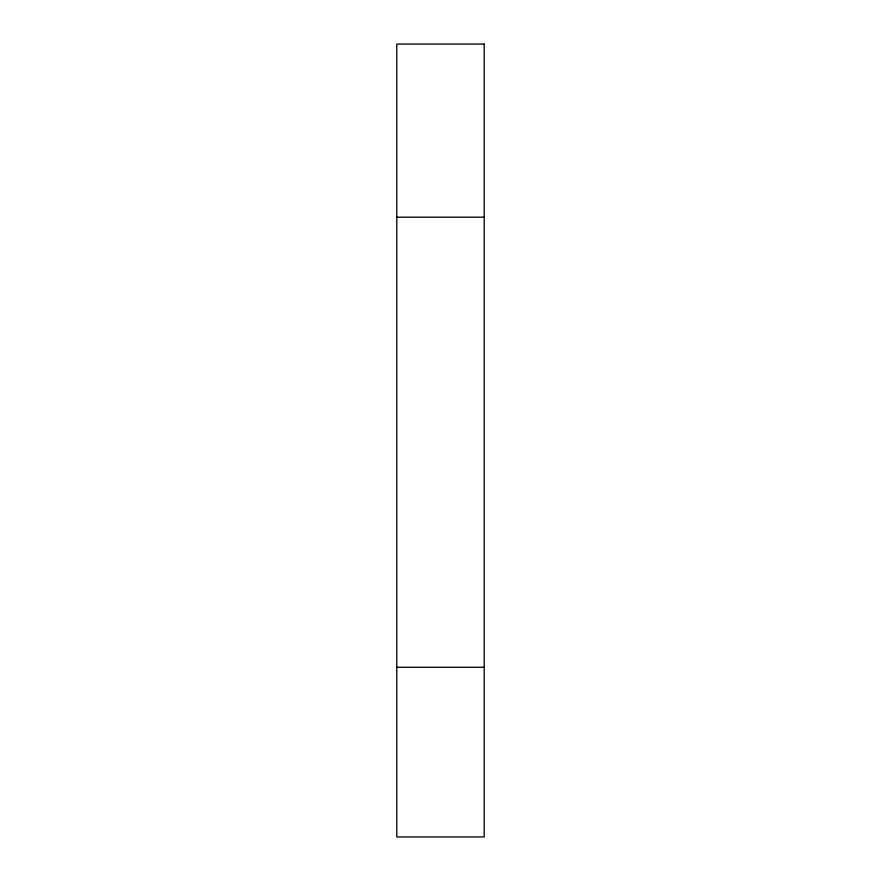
<?xml version="1.0" encoding="UTF-8"?>
<svg xmlns="http://www.w3.org/2000/svg" width="881" height="881" viewBox="0 0 881 881"><rect width="100%" height="100%" fill="white"/><g stroke="black" fill="none" stroke-linecap="round" stroke-linejoin="round"><path stroke-width="1.32" d="M396.791 217.189L484.209 217.189M396.791 667.28L484.209 667.28M484.209 44.05L396.791 44.05L396.791 836.95L484.209 836.95L484.209 44.05"/></g></svg>
